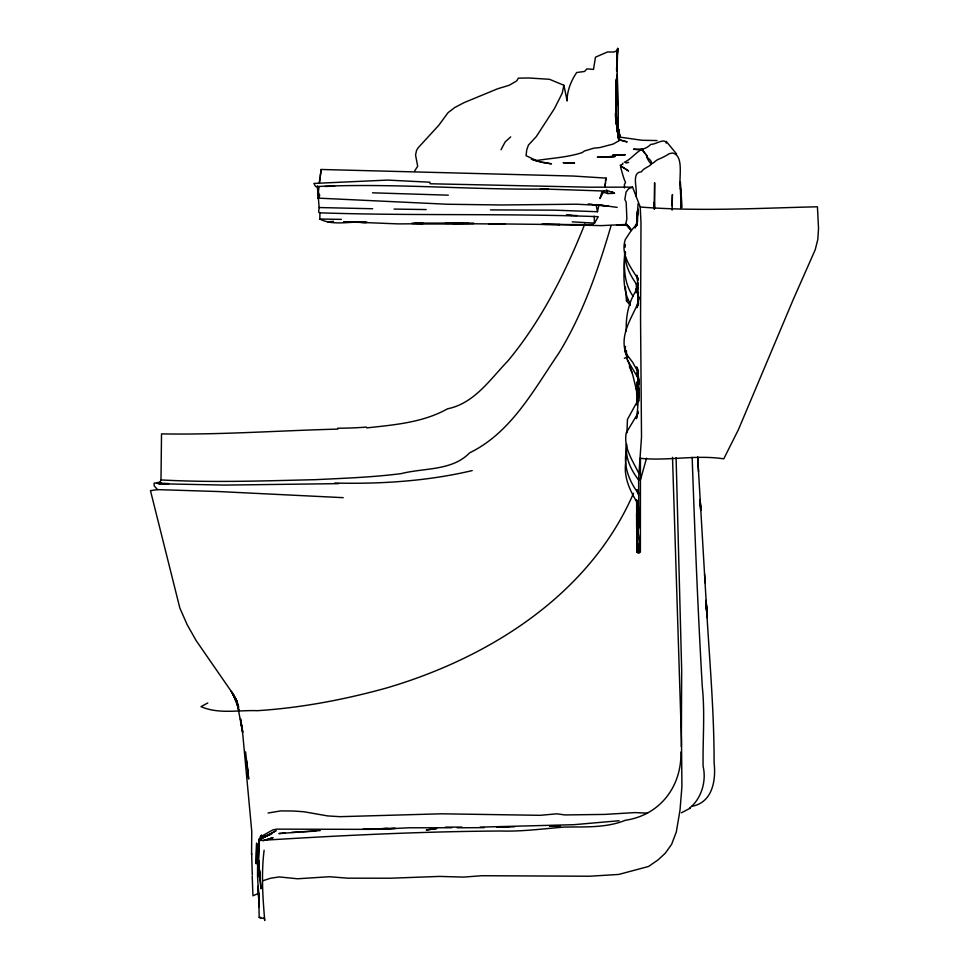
<?xml version="1.0" encoding="UTF-8"?>
<svg xmlns="http://www.w3.org/2000/svg" width="969" height="969" viewBox="0 0 969 969"><rect width="100%" height="100%" fill="white"/><g stroke="black" fill="none" stroke-linecap="round" stroke-linejoin="round"><path stroke-width="1.45" d="M616.187 118.303L616.466 85.102M616.466 89.209L616.502 115.347L618.731 137.126M616.454 86.289L616.139 118.642M636.645 499.834L636.742 532.78L636.572 513.715M638.474 401.142L638.183 375.851M616.55 96.5L616.284 108.31L616.49 88.094L616.417 98.765M251.565 854.706L251.758 831.402L242.177 727.913M618.246 131.445L618.258 102.448L616.829 63.99M626.337 331.398C625.538 316.148 628.796 300.656 637.796 288.096M637.045 405.26L637.081 401.021M637.057 404.121L636.645 382.101L637.166 388.048M637.493 533.907L637.675 552.5L638.668 553.117L639.891 542.737L638.038 531.642L638.498 506.835M617.011 71.512L617.229 50.243L616.756 67.903M638.038 531.642L638.208 519.214M615.872 108.77L615.727 118.266L618.912 140.784L613.28 144.03L599.799 147.567L593.767 148.196L584.44 150.994L582.175 152.581C567.446 157.475 551.325 158.092 535.833 160.648M615.799 104.289L616.139 89.451M616.175 118.061L616.284 111.399L616.151 119.211L616.26 113.967L616.139 118.484M616.95 74.431L615.945 116.534L617.532 125.001L616.841 121.44M617.132 63.336L617.326 51.769M615.581 117.697L615.666 112.307M616.078 99.771L616.248 90.202M615.884 109.037L615.666 117.988M616.805 84.073L616.405 105.56M625.756 461.014L626.519 443.729M637.045 225.002L637.13 220.847M367.505 222.398C352.122 220.557 333.857 226.455 319.818 219.042L319.94 212.514M615.654 113.397L618.803 139.536L627.161 141.91L618.755 139.79L618.985 140.505M615.799 106.408L616.429 80.475M615.787 106.626L616.441 97.784M617.035 60.054L617.205 50.533L616.781 65.335M625.732 462.467C623.491 477.632 630.322 491.477 638.074 503.965L636.73 500.355M672.111 210.103L672.401 194.515L672.062 205.767M615.642 113.518L616.623 125.001M615.812 100.546L616.454 78.961M616.623 70.265L616.853 60.308L616.623 70.519M615.957 97.421L616.139 88.373M615.981 97.239L616.478 78.574M616.127 89.705L616.357 79.967M616.248 107.486L616.502 96.924M616.708 123.608L615.618 115.844L618.949 138.555L618.634 137.949M616.236 106.76L616.623 94.901L615.945 116.534L618.549 130.33L615.945 116.534M616.708 79.216L615.727 117.721L616.805 125.57M626.555 444.832C625.066 457.804 631.025 470.159 638.777 480.2L638.704 478.044M158.359 483.398L168.909 483.652L157.656 483.41L159.437 483.761L160.987 479.921L161.52 433.882C220.326 434.948 279.12 430.599 337.927 429.097M626.967 432.804L627.44 419.456L637.808 400.512M637.008 224.978L637.105 222.216M636.56 225.256L638.074 203.696M259.365 839.505L258.444 859.66L259.171 839.106L270.436 834.37M617.047 69.138L617.713 48.45L616.793 50.715L614.007 52.035L607.551 51.951L595.487 57.171L593.512 69.393L586.948 68.872L584.513 71.464L576.652 72.53C571.213 80.645 566.889 90.941 567.144 100.97L563.91 85.284L549.508 79.301L528.759 77.98L518.354 78.15L516.659 80.96L509.209 85.272L497.497 88.821L464.054 102.641L454.703 107.547L448.041 112.683L438.727 125.364L418.111 147.845L416.549 150.401L415.556 155.04L417.687 166.268L414.659 170.895M638.365 292.347L637.82 305.732M638.825 397.726L638.983 393.281M681.34 746.578L681.679 670.245L676.096 457.671M257.633 876.836L257.754 857.916L257.633 876.836L259.086 906.839L258.19 886.175L258.699 896.47M258.868 849.498L259.329 839.796L275.886 830.845L259.329 839.796M637.445 221.695L637.844 213.119M638.062 530.358L640.061 523.732L639.734 513.74L638.813 512.116L638.595 478.686L641.514 436.946L640.557 319.201L640.994 222.846L640.218 207.015L632.587 187.15L589.842 187.199L430.066 183.759L429.921 182.208L387.612 180.089L313.908 183.432L315.615 186.593C393.16 182.887 470.777 190.106 548.393 189.052M666.309 143.146C664.758 137.537 655.201 144.793 650.938 144.333C646.371 148.826 640.279 150.776 633.605 149.141L643.016 149.226M617.289 53.016L616.768 57.026M624.726 255.973C624.06 271.998 621.771 289.404 630.407 303.842M625.489 252.085C624.133 264.416 630.577 276.213 637.711 285.831M258.469 848.892L259.171 839.106L257.597 858.498L257.73 877.115M626.228 451.409C623.297 466.549 629.438 481.654 638.51 493.572L638.426 492.155M638.85 299.796L639.055 297.011M637.59 543.197L637.675 552.5L637.142 551.155M624.787 251.565C623.854 266.802 623.77 283.166 633.023 296.163M625.126 247.24L625.356 244.37M636.924 221.065L637.82 209.667M680.916 751.956C681.801 786.368 660.046 815.159 625.441 820.259C606.122 828.083 585.022 826.751 564.636 827.054C543.355 828.713 522.097 831.681 500.658 831.014C420.28 831.475 338.532 835.593 259.123 840.523M637.881 208.977L636.524 225.474M637.711 413.896L638.026 411.256M318.983 187.138L318.365 192.177L319.685 195.363L318.971 197.47M320.388 175.777L321.175 169.478L573.345 176.043L606.158 178.114L604.838 187.114M319.613 182.087L320.23 177.048M319.176 183.359L321.175 169.478M264.125 850.225C261.194 873.493 262.744 897.221 264.731 920.55L264.246 918.031L260.891 918.273L259.195 917.437L258.699 896.228M563.91 85.284L562.214 93.218L554.474 108.552L536.257 136.641L528.456 145.059L526.736 149.82L526.07 155.694L537.916 161.29L551.482 163.834L542.652 162.55M604.947 186.436L605.492 182.887M625.502 346.357L624.799 350.584L627.428 358.966M270.169 834.479L260.564 838.028C264.198 827.841 256.506 845.792 256.652 854.27M490.435 209.898L554.68 210.164L597.485 211.727L598.89 204.919L608.302 206.191L598.467 205.355M317.469 187.102L319.14 207.536L318.631 212.09L319.576 212.817C412.443 215.966 505.418 213.228 598.248 216.668L594.518 223.124L572.231 221.865M638.062 303.806L637.045 307.706L638.438 296.865L638.353 304.036L637.699 282.451M259.365 845.016L256.821 853.871L258.214 872.173M640.485 479.8L646.541 458.18M602.015 191.717L599.944 198.524L604.208 190.687M605.334 180.828L606.158 178.114M611.112 225.523C598.139 269.709 583.072 313.544 558.895 353.055C533.774 389.768 511.329 432.549 469.577 452.874C452.16 471.019 424.071 467.761 401.36 473.587C372.835 477.293 344.043 478.238 315.337 479.679C263.895 480.854 212.405 482.792 160.987 479.921M637.99 287.224L636.161 292.904L638.026 288.132M501.009 149.71L505.2 141.874L510.699 136.895M637.166 416.21L636.354 418.656C639.08 401.869 638.595 384.632 637.263 367.723L638.123 371.49M638.05 400.476L636.754 404.17L638.813 393.608L638.208 398.743L638.462 388.048L638.656 401.348M637.493 221.138L634.998 227.945L637.251 224.045M638.268 302.473C631.413 318.644 619.627 334.523 625.804 353.237L632.83 362.551L638.401 372.75M584.828 223.96C565.46 272.628 541.623 320.291 508.01 360.807C490.132 379.315 474.41 403.395 447.569 408.797C423.078 422.569 394.201 424.882 366.779 427.886M633.532 493.197C589.649 594.663 488.945 658.012 386.134 688.099C344.043 699.715 301.008 707.879 257.391 710.689C238.786 709.938 218.57 714.383 201.007 706.631L207.814 702.949M638.389 412.552L626.192 432.937C623.527 447.835 632.491 460.263 638.607 472.933M159.667 483.652L161.169 483.059M635.652 226.128L637.287 223.609M642.168 149.226C635.979 152.145 631.279 159.158 624.206 162.344M637.13 223.754L631.037 230.779L625.259 239.646C620.39 254.714 630.758 267.117 638.099 279.169L636.718 275.16L638.026 284.813M259.195 917.437L260.843 917.328M680.492 189.924C678.021 180.597 685.059 155.464 672.438 153.005L669.155 153.744C665.642 156.094 661.912 157.911 657.975 159.461C652.258 162.513 651.919 168.073 646.577 156.905C658.872 166.05 644.979 165.554 641.43 171.84C630.674 172.434 638.038 189.173 635.882 196.198M630.395 305.308L626.471 300.911L627.524 300.087M689.686 807.989C701.435 798.747 706.607 780.953 703.106 766.455C702.634 739.965 705.081 713.475 702.307 686.9C697.85 610.397 694.858 533.846 692.157 457.332M262.042 835.968L272.725 829.961L276.662 829.137L370.897 829.367M620.099 165.336L622.982 163.967L622.582 163.289M681.425 812.797L690.376 808.085M632.587 187.15L628.554 188.785L626.071 192.007L624.848 199.432L626.18 202.206L626.882 219.042L625.659 224.045L630.928 230.004M259.45 838.851L272.374 833.134M272.119 833.207L259.74 838.597L268.05 835.399M624.363 358.251L627.755 356.943M260.152 838.306L268.583 835.133M691.914 806.293C712.494 802.635 716.127 780.202 714.092 762.833C714.177 711.173 709.453 659.598 706.522 608.035L707.322 617.968M262.696 880.797L270.642 878.217L279.229 876.933L297.604 878.774L329.375 876.727L347.689 878.18L390.495 878.217L439.635 876.412L463.618 877.102L481.835 875.722L589.576 876.23L618.731 874.438L648.54 866.48L658.096 859.866L665.34 853.156L671.602 844.35L676.326 831.935L680.02 810.072L681.922 786.537L681.51 741.285L672.51 457.368M262.974 840.826L273.076 837.616L265.591 839.99M617.047 122.603L618.755 136.968L642.011 140.275L657.067 140.541M268.086 813.027L280.695 810.908L293.583 811.017L304.024 811.768L327.643 815.922L340.046 816.673L441.21 813.803L540.266 815.317L556.836 813.815L564.927 814.941L604.85 814.408L634.901 812.591L647.534 813.148M160.83 482.695L154.071 483.119L154.204 485.82L157.45 489.624L218.776 491.549L343.183 497.666M472.194 470.595C427.329 481.205 380.696 484.149 334.729 483.046M260.189 836.635L260.818 836.526M627.004 224.42L601.24 225.632L558.907 224.578M435.868 828.652L426.263 829.973L436.765 828.58M285.068 832.94L278.915 833.57L300.935 831.947M159.8 482.235L156.699 482.719L160.575 482.816M327.776 221.889L333.433 221.344M157.45 489.624L150.474 490.653L179.859 608.108L187.235 624.799L196.089 640.509L232.051 692.508L235.673 698.952M619.143 820.731L573.927 824.692L480.139 827.114M320.23 830.578L291.536 832.432M302.437 831.85L315.797 831.111M385.783 828.943L408.712 827.792L451.711 827.744M615.351 156.433L597.364 157.208L614.661 156.493L606.376 156.833M603.348 192.25L607.926 193.57L614.455 193.328L612.081 191.608M506.448 827.041L514.527 826.763M387.636 828.471L374.191 828.907L381.217 828.701L377.28 828.822M334.644 186.181L324.99 186.46M370.582 828.979L385.759 828.628M382.186 828.737L371.309 829.016L388.121 828.568M394.528 828.41L362.927 829.149M383.966 828.665L395.788 828.41M500.186 827.029L504.025 826.945L496.843 827.041L508.386 826.86M500.392 827.029L508.725 826.86M452.789 223.451L473.998 223.415L398.223 223.9L343.813 221.707L357.973 222.313M484.33 827.647L457.235 827.792M582.115 224.772L593.27 224.626L570.959 224.687M549.798 826.06L559.985 825.915M497.388 827.054L504.025 826.945M626.834 224.687L616.732 224.832L627.076 224.723M445.437 827.138L461.922 827.078M549.544 826.072L560.482 825.927M416.076 223.342L423.259 223.427L411.752 223.403L463.255 223.342M338.617 483.64L224.687 485.094L159.437 483.761M444.892 223.403L468.826 223.355M587.214 224.723L541.514 224.323M548.212 224.469L488.788 223.778L493.754 223.851M355.235 222.24L344.419 221.853L358.554 222.301M394.068 209.074L426.19 209.57M542.967 224.323L559.803 224.59L548.369 224.396M341.367 219.369L319.818 219.042M372.665 208.747L319.14 207.536M505.188 224.021L414.623 223.355M540.423 188.894L606.364 191.087M448.308 195.169L372.496 192.819M355.562 222.264L358.215 222.325M360.868 222.385L366.173 222.507L360.71 222.373M571.831 215.36L566.308 215.166L576.955 215.566M318.123 198.136L447.484 204.253L501.361 204.98L576.519 204.205L598.055 205.258L592.677 204.943M640.497 458.337C668.247 461.135 696.093 454.558 723.758 458.846L738.39 429.727L793.236 299.542L815.195 249.808L817.824 239.379L818.526 228.502L817.436 206.785C758.4 208.165 699.194 211.642 640.218 207.015M588.147 203.938L592.18 204.302M598.89 204.919L617.168 207.378M531.533 159.182L541.259 162.126M531.436 159.182L537.916 161.29M606.945 190.348L614.455 193.328M621.153 166.159L628.433 170.883L621.153 166.159L620.548 166.959C622.11 172.082 623.224 177.497 625.538 182.535L624.399 184.485L624.533 187.925M638.208 551.373L639.322 552.79L640.388 552.173L640.448 457.828M625.962 224.42L631.461 230.598M676.556 153.95L666.272 141.413M641.781 149.311L647.401 156.397L642.084 149.529M231.167 691.309L236.63 700.95L233.517 694.991M231.918 692.193L237.126 702.004L232.717 693.295M629.341 366.682L632.103 372.52M235.624 698.383L238.883 710.313L235.624 698.383L236.751 700.902M232.802 693.816L238.18 707.091M233.311 694.361L238.023 705.299M636.839 489.575L638.51 493.572M606.437 190.009L607.926 193.57M636.609 489.72L638.607 495.183M627.9 360.347L632.963 375.718L636.996 392.493M237.538 702.973L238.762 707.309M636.851 367.166L638.014 371.345M637.42 375.584L638.898 382.997L638.256 377.425M620.051 137.126L618.973 132.099L620.172 137.719M637.311 375.766L638.995 383.676L638.632 379.569M636.657 367.13L638.111 373.986M616.89 121.719L620.039 136.98M237.175 703.191L242.335 730.832M617.41 124.298L618.694 130.803L616.768 121.089M596.129 204.943L597.485 211.727M617.144 122.809L618.416 129.919L616.018 115.638L616.429 118.424M638.898 382.997L637.069 372.52L638.995 383.676M241.802 726.496L240.482 718.671L242.771 732.237M240.893 722.389L242.529 732.14M637.178 392.542L636.512 388.484L637.069 392.772M636.524 500.573L638.123 510.542M637.614 277.691L638.038 280.392M616.817 124.94L619.021 139.839M617.653 131.941L618.513 137.792M639.055 384.608L638.086 378.031L627.076 359.487L626.374 350.475M616.672 125.292L615.509 113.882L617.653 131.663L616.575 124.335L617.471 130.682M616.829 126.551L617.665 132.45L616.829 126.491M618.501 138.47L616.793 126.333M618.549 138.894L616.865 126.757M615.618 115.844L618.416 137.465M616.102 115.396L616.49 118.279M245.557 751.883L248.67 779.04L247.773 769.798M246.659 760.822L247.713 769.362M617.931 129.701L618.743 136.75M259.292 869.484L258.59 860.084L260.952 888.815L258.517 859.866L260.019 878.835M637.166 391.185L636.924 388.278L637.142 391.125M317.384 186L318.365 197.591M682.031 207.269L680.371 181.942M700.599 508.507L700.757 510.421L700.09 499.483L700.672 509.452L700.187 500.392M625.393 286.994L626.471 300.911M259.183 897.221L258.88 893.2L252.957 895.804L252.206 876.097M259.353 870.053L260.043 879.452M697.68 457.513L698.528 471.661M706.631 609.174L706.098 600.368L706.68 610.313L697.656 456.629M616.102 117.855L616.151 118.703M704.584 574.132L705.117 582.89M258.214 871.155L257.815 864.469L258.238 871.615M594.167 216.16L594.518 223.124M637.251 218.061L637.445 210.879M636.282 283.372L636.548 291.572M638.474 379.521L638.656 384.911L638.51 379.061M680.589 191.111L681.05 208.444L680.88 201.552M636.899 404.291L636.572 388.412M680.504 187.841L680.771 198.148M638.317 376.517L638.401 379.376L638.377 376.905M654.438 208.468L654.305 202.158L654.414 209.304M654.438 208.299L654.632 182.741L654.402 209.134M636.887 542.301L637.045 551.579L636.669 523.224M637.881 504.849L638.074 517.143L637.99 510.251M636.488 291.269L636.451 288.277L636.463 290.918M636.754 532.853L637.021 551.882M636.463 288.629L636.5 291.512M637.481 533.737L637.687 552.584M636.912 542.749L636.803 532.986L636.996 552.233M638.438 377.014L638.535 401.178M638.51 396.781L638.474 386.147L638.474 390.374M625.865 163.083A1448.885 31.977 0.6 0 1 628.602 162.404M252.291 874.874A480.624 24.007 -88.5 0 1 251.661 853.471M319.176 197.24A217.662 2.144 -48.1 0 1 318.232 197.737M366.464 427.087A395.328 292.505 31.9 0 1 337.672 428.225M615.933 98.79L615.812 105.464L615.933 98.79M617.713 48.45L616.962 59.799L617.713 48.45M256.628 843.309L256.143 863.609L256.628 843.309M625.102 154.774L612.735 155.234L625.102 154.774M574.46 163.071L563.328 162.707L574.46 163.071M631.17 229.689L627.9 225.716L631.194 229.726M706.667 611.524L706.195 601.579L706.667 611.524"/></g></svg>
